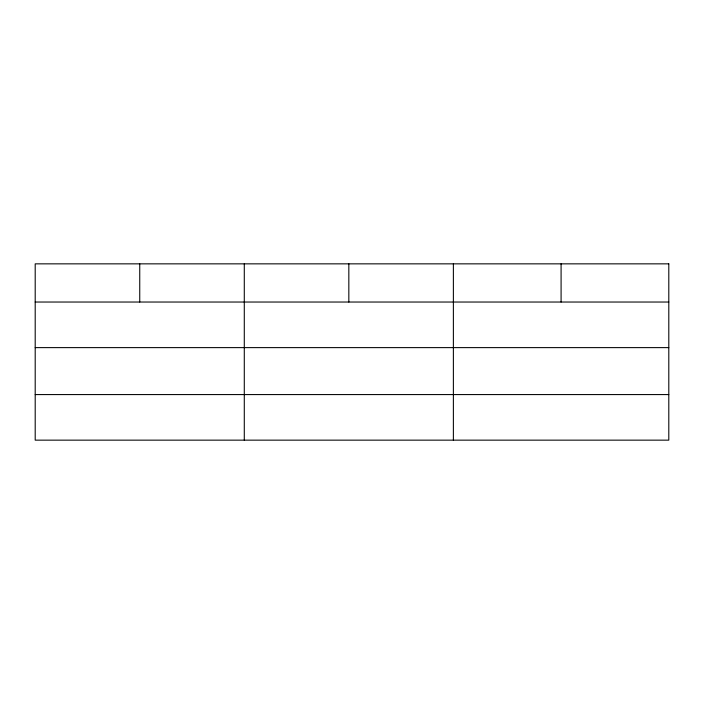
<?xml version="1.0" encoding="UTF-8"?>
<svg xmlns="http://www.w3.org/2000/svg" width="704" height="704" viewBox="0 0 704 704"><rect width="100%" height="100%" fill="white"/><g stroke="black" fill="none" stroke-linecap="round" stroke-linejoin="round"><path stroke-width="1.06" d="M35.2 302.034L668.8 302.034M35.2 347.618L668.8 347.618M35.2 394.574L668.8 394.574M561.088 263.85L561.088 302.034M453.376 263.85L453.376 440.15M348.832 263.85L348.832 302.034M244.288 263.85L244.288 440.15M139.744 263.85L139.744 302.034M668.8 263.85L35.2 263.85L35.2 440.15L668.8 440.15L668.8 263.85"/></g></svg>
